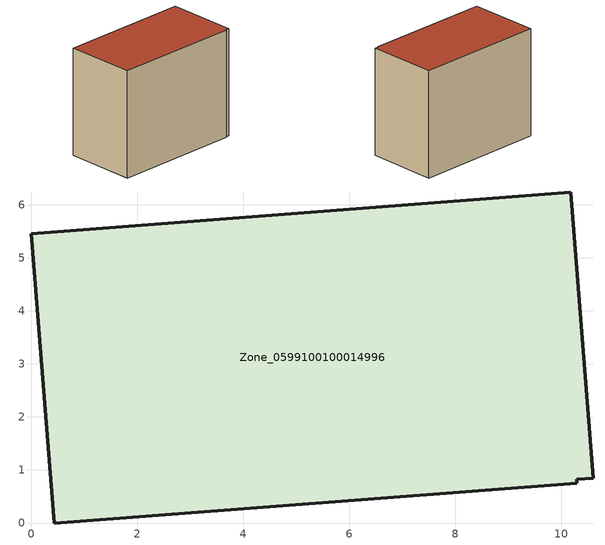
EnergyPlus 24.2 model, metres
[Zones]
Zone_0599100100014996
 floor ground (C_G): 0,5.45 10.18,6.24 10.6,0.84 10.29,0.83 10.29,0.75 0.44,0 z0
 wall outside (C_F): 10.18,6.24 0,5.45 0.44,0 10.29,0.75 10.29,0.83 10.6,0.84 10.18,6.24 z0:8.37
 roof outside (C_R): 0.44,0 10.29,0.75 10.29,0.83 10.6,0.84 10.18,6.24 0,5.45 z8.37
[BUILDING]
Pand.0599100100014996: North Axis=0; Terrain=City; Loads Convergence Tolerance Value=0.04; Temperature Convergence Tolerance Value=0.4; Solar Distribution=FullExterior; Maximum Number of Warmup Days=25; Minimum Number of Warmup Days=1
[Site:Location]
Rotterdam.The.Hague.AP_ZH_NLD Design_Conditions: Latitude=51.96; Longitude=4.45; Time Zone=1; Elevation=-4.5
[SITE:GROUNDTEMPERATURE:BUILDINGSURFACE]
18, 18, 18, 18, 18, 18, 18, 18, 18, 18, 18, 18
[MATERIAL] Thermal Absorptance=0.9; Solar Absorptance=0.7; Visible Absorptance=0.7
Name | Roughness | Thickness | Conductivity | Density | Specific Heat
G.TC.2015-2018 | MediumSmooth | 0.15 | 0.0428571 | 540 | 1210
F.TC.2015-2018 | Rough | 0.3 | 0.0666667 | 1920 | 840
R.TC.2015-2018 | MediumRough | 0.2 | 0.0333333 | 1500 | 1000
[CONSTRUCTION]
C_G: G.TC.2015-2018
C_F: F.TC.2015-2018
C_R: R.TC.2015-2018
[ZONE]
Zone_0599100100014996: Type=1; Multiplier=1; Ceiling Height=Autocalculate; Volume=Autocalculate; Floor Area=autocalculate; Part of Total Floor Area=Yes
[ZONEINFILTRATION:DESIGNFLOWRATE]
Infil_Zone_0599100100014996: Zone or ZoneList or Space or SpaceList=Zone_0599100100014996; Schedule=AlwaysOn; Design Flow Rate Calculation Method=Flow/Area; Flow Rate per Floor Area=0.0015; Constant Term Coefficient=1; Temperature Term Coefficient=0; Velocity Term Coefficient=0; Velocity Squared Term Coefficient=0
[HVACTEMPLATE:ZONE:IDEALLOADSAIRSYSTEM]
Zone_0599100100014996: Maximum Heating Supply Air Temperature=50; Minimum Cooling Supply Air Temperature=13; Maximum Heating Supply Air Humidity Ratio=0.0156; Minimum Cooling Supply Air Humidity Ratio=0.0077; Heating Limit=NoLimit; Cooling Limit=NoLimit; Dehumidification Control Type=ConstantSensibleHeatRatio; Cooling Sensible Heat Ratio=0.7; Dehumidification Setpoint=60; Humidification Control Type=None; Humidification Setpoint=30; Outdoor Air Method=None; Outdoor Air Flow Rate per Person=0.00944; Outdoor Air Flow Rate per Zone Floor Area=0; Outdoor Air Flow Rate per Zone=0; Demand Controlled Ventilation Type=None; Outdoor Air Economizer Type=NoEconomizer; Heat Recovery Type=None; Sensible Heat Recovery Effectiveness=0.7; Latent Heat Recovery Effectiveness=0.65
[ZONECONTROL:THERMOSTAT]
ThermostatControl_Zone_0599100100014996: Zone or ZoneList=Zone_0599100100014996; Control Type Schedule=DualSetpointControlType; Control 1=Thermostat_Zone_0599100100014996; Temperature Difference Between Cutout And Setpoint=0
[THERMOSTATSETPOINT:DUALSETPOINT]
Thermostat_Zone_0599100100014996: Heating Setpoint Temperature Schedule=HeatingSetpoint_Zone_0599100100014996; Cooling Setpoint Temperature Schedule=CoolingSetpoint_Zone_0599100100014996
[SCHEDULE:COMPACT]
HeatingSetpoint_Zone_0599100100014996: Through: 12/31, For: AllDays, Until: 24:00, 21
CoolingSetpoint_Zone_0599100100014996: Through: 12/31, For: AllDays, Until: 24:00, 24
DualSetpointControlType: Through: 12/31, For: AllDays, Until: 24:00, 4
AlwaysOn: Through: 12/31, For: AllDays, Until: 24:00, 1
